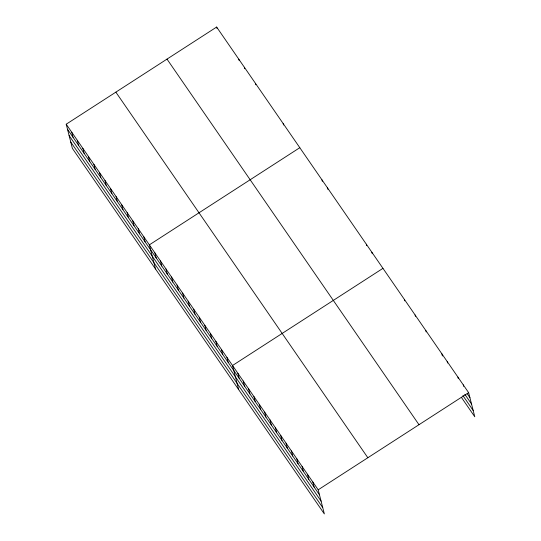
<?xml version="1.0" encoding="UTF-8"?>
<svg xmlns="http://www.w3.org/2000/svg" width="541" height="541" viewBox="0 0 541 541"><rect width="100%" height="100%" fill="white"/><g stroke="black" fill="none" stroke-linecap="round" stroke-linejoin="round"><path stroke-width="0.81" d="M66.212 124.207L318.196 489.801L324.357 513.95L72.366 148.356L66.212 124.207L216.643 27.05L468.634 392.644L474.788 416.793L461.405 397.371M299.802 147.693L149.363 244.85L155.524 269.005M382.96 268.343L232.522 365.5L238.676 389.648M318.196 489.801L468.634 392.644M467.248 393.821L469.926 397.703M464.834 394.294L471.529 404.005M462.92 395.606L473.186 410.497M167 59.111L418.991 424.705M115.855 92.146L367.839 457.74M67.503 129.265L319.488 494.859M69.106 135.568L321.097 501.162M70.763 142.06L322.747 507.647M463.279 384.874L463.644 386.321M457.923 377.104L458.295 378.551M447.211 361.571L447.583 363.011M441.862 353.8L442.41 355.971M425.794 330.49L426.166 331.937M415.089 314.957L415.454 316.404M404.377 299.416L404.742 300.864M371.87 252.255L372.242 253.702M366.325 244.214L366.697 245.661M327.521 187.91L327.887 189.357M321.976 179.869L322.348 181.316M283.173 123.564L283.538 125.012M255.453 83.355L255.819 84.795M244.363 67.267L244.735 68.714M238.818 59.219L239.19 60.666M216.643 27.05L217.015 28.497M312.84 482.031L314.132 487.089M307.491 474.261L308.776 479.326M302.135 466.491L303.427 471.556M296.779 458.721L298.071 463.786M291.423 450.957L292.715 456.016M286.067 443.187L287.359 448.246M280.711 435.417L282.003 440.475M275.362 427.647L276.647 432.712M270.006 419.877L271.298 424.942M264.65 412.107L265.942 417.172M259.295 404.343L260.586 409.402M253.939 396.573L255.23 401.632M248.59 388.803L249.874 393.868M243.234 381.033L244.525 386.098M237.878 373.263L239.169 378.328M226.977 357.452L228.268 362.517M221.438 349.412L222.723 354.47M215.893 341.364L217.184 346.429M210.348 333.324L211.639 338.389M204.802 325.283L206.094 330.341M199.257 317.236L200.549 322.301M193.719 309.195L195.003 314.26M188.173 301.154L189.465 306.213M182.628 293.107L183.92 298.172M177.083 285.066L178.374 290.125M171.544 277.026L172.829 282.084M165.999 268.978L167.291 274.044M160.454 260.938L161.745 265.996M154.909 252.897L156.2 257.956M143.825 236.809L145.11 241.868M138.28 228.762L139.571 233.827M132.734 220.721L134.026 225.786M127.189 212.681L128.481 217.739M121.651 204.633L122.935 209.698M116.105 196.593L117.397 201.658M110.56 188.552L111.852 193.61M105.015 180.505L106.306 185.57M99.476 172.464L100.761 177.522M93.931 164.423L95.223 169.482M88.386 156.376L89.678 161.441M82.841 148.335L84.132 153.394M77.295 140.288L78.587 145.353M71.757 132.247L73.042 137.313"/></g></svg>
